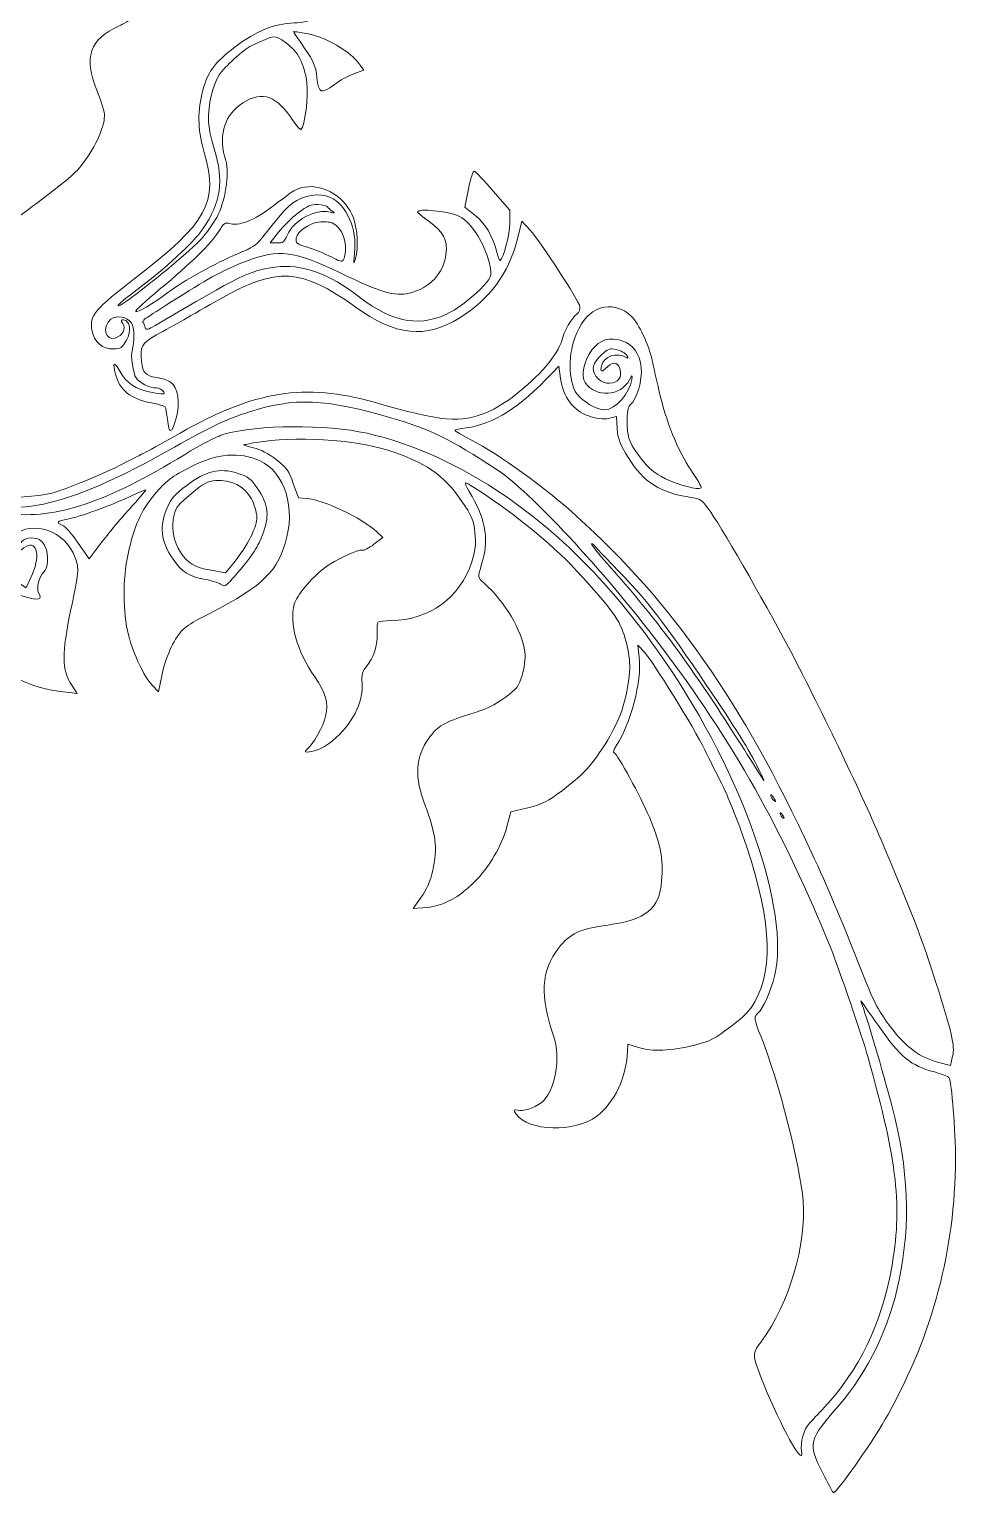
# Model space of a CAD drawing. Header units: centimetres. Extents: x -23.9 to 25.8, y -49.2 to 14.5.
# Drawn here: x 8.503 to 10.542, y 7.031 to 10.252 of the extents above; entities that cross this region are included whole.
import ezdxf

# ---------------------------------------------------------------- set-up
doc = ezdxf.new("R2010")
doc.units = ezdxf.units.CM
doc.header["$MEASUREMENT"] = 0
doc.layers.add('layer 1', color=7, linetype='Continuous')

msp = doc.modelspace()

# ---------------------------------------------------------------- linework, layer by layer
at = {"layer": 'layer 1', "color": 5, "lineweight": 20}
for points, knots in [([(9.57365, 9.44769), (9.62159, 9.48505), (9.66721, 9.53603), (9.67451, 9.5662), (9.67451, 9.5662), (9.67962, 9.58715), (9.69628, 9.61624), (9.70841, 9.62545), (9.70841, 9.62545), (9.71268, 9.62878), (9.71557, 9.63581), (9.71476, 9.64102), (9.71476, 9.64102), (9.71282, 9.65427), (9.62766, 9.78492), (9.60519, 9.80944), (9.60519, 9.80944), (9.60519, 9.80944), (9.58702, 9.82914), (9.58702, 9.82914), (9.58702, 9.82914), (9.58702, 9.82914), (9.57654, 9.78751), (9.57654, 9.78751), (9.57654, 9.78751), (9.55809, 9.71504), (9.51562, 9.65757), (9.45032, 9.61664), (9.45032, 9.61664), (9.3755, 9.56966), (9.3085, 9.57669), (9.21992, 9.64089), (9.21992, 9.64089), (9.10237, 9.72594), (9.0478, 9.7291), (8.92211, 9.65757), (8.92211, 9.65757), (8.89579, 9.64257), (8.86009, 9.62229), (8.84301, 9.61251), (8.84301, 9.61251), (8.82594, 9.60272), (8.79892, 9.58772), (8.78308, 9.57901), (8.78308, 9.57901), (8.75055, 9.56099), (8.74614, 9.55325), (8.75027, 9.52033), (8.75027, 9.52033), (8.75344, 9.49457), (8.75813, 9.48959), (8.78293, 9.48532), (8.78293, 9.48532), (8.79493, 9.48327), (8.80883, 9.47856), (8.8138, 9.475), (8.8138, 9.475), (8.83035, 9.46299), (8.83571, 9.42909), (8.82633, 9.3956), (8.82633, 9.3956), (8.81641, 9.36005), (8.8102, 9.35938), (8.80692, 9.39328), (8.80692, 9.39328), (8.80565, 9.40596), (8.80347, 9.4182), (8.80209, 9.42028), (8.80209, 9.42028), (8.80057, 9.42233), (8.78706, 9.42647), (8.77203, 9.42936), (8.77203, 9.42936), (8.72476, 9.43861), (8.70218, 9.45667), (8.69294, 9.49262), (8.69294, 9.49262), (8.68606, 9.51976), (8.68881, 9.52184), (8.70218, 9.49897), (8.70218, 9.49897), (8.71816, 9.4714), (8.7358, 9.45983), (8.77327, 9.45226), (8.77327, 9.45226), (8.79683, 9.44756), (8.8029, 9.44796), (8.79877, 9.45405), (8.79877, 9.45405), (8.79574, 9.45845), (8.78844, 9.46218), (8.78279, 9.46218), (8.78279, 9.46218), (8.76791, 9.46218), (8.74543, 9.47332), (8.73788, 9.48435), (8.73788, 9.48435), (8.73196, 9.49289), (8.72589, 9.53452), (8.72917, 9.54417), (8.72917, 9.54417), (8.73538, 9.5625), (8.73471, 9.59542), (8.72794, 9.60534), (8.72794, 9.60534), (8.71859, 9.61886), (8.69516, 9.623), (8.68275, 9.61348), (8.68275, 9.61348), (8.6625, 9.59818), (8.67033, 9.56482), (8.69238, 9.57215), (8.69238, 9.57215), (8.70839, 9.5775), (8.71637, 9.59293), (8.70878, 9.60396), (8.70878, 9.60396), (8.70423, 9.61059), (8.70479, 9.61251), (8.71072, 9.61197), (8.71072, 9.61197), (8.72504, 9.61059), (8.72836, 9.58715), (8.71707, 9.56744), (8.71707, 9.56744), (8.70688, 9.54996), (8.70561, 9.54911), (8.68867, 9.54831), (8.68867, 9.54831), (8.6644, 9.54693), (8.64553, 9.56331), (8.64087, 9.58964), (8.64087, 9.58964), (8.63519, 9.62202), (8.64609, 9.63483), (8.73965, 9.7065), (8.73965, 9.7065), (8.89304, 9.8239), (8.92045, 9.8735), (8.88877, 9.97741), (8.88877, 9.97741), (8.87444, 10.02439), (8.8725, 10.06687), (8.8827, 10.1086), (8.8827, 10.1086), (8.89441, 10.15682), (8.90873, 10.17724), (8.95629, 10.21318), (8.95629, 10.21318), (9.00247, 10.24819), (9.04103, 10.26376), (9.08597, 10.26571), (9.08597, 10.26571), (9.10428, 10.26652), (9.11821, 10.26874), (9.11684, 10.27079), (9.11684, 10.27079), (9.11546, 10.27288), (9.09271, 10.29093), (9.06639, 10.31091), (9.06639, 10.31091), (9.01252, 10.35197), (8.9782, 10.37195), (8.93135, 10.38916), (8.93135, 10.38916), (8.93135, 10.38916), (8.89925, 10.40104), (8.89925, 10.40104), (8.89925, 10.40104), (8.89925, 10.40104), (8.81296, 10.33583), (8.81296, 10.33583), (8.81296, 10.33583), (8.75633, 10.29299), (8.71774, 10.26665), (8.70095, 10.25922), (8.70095, 10.25922), (8.63618, 10.23057), (8.62182, 10.18921), (8.65188, 10.11741), (8.65188, 10.11741), (8.65999, 10.09774), (8.66743, 10.07403), (8.66828, 10.06478), (8.66828, 10.06478), (8.67022, 10.04245), (8.65354, 10.00223), (8.62679, 9.96433), (8.62679, 9.96433), (8.60697, 9.93635), (8.59773, 9.92821), (8.52167, 9.87061), (8.52167, 9.87061), (8.45415, 9.81949), (8.42892, 9.80281), (8.38867, 9.7827), (8.38867, 9.7827), (8.3614, 9.76918), (8.33547, 9.75543), (8.33134, 9.7521), (8.33134, 9.7521), (8.31564, 9.7404), (8.27966, 9.64462), (8.26629, 9.57958), (8.26629, 9.57958), (8.25267, 9.51303), (8.25197, 9.4645), (8.26368, 9.40636), (8.26368, 9.40636), (8.2688, 9.3806), (8.27539, 9.36735), (8.30421, 9.32491), (8.30421, 9.32491), (8.34993, 9.25782), (8.37255, 9.24141), (8.44353, 9.22375), (8.44353, 9.22375), (8.45965, 9.21979), (8.52082, 9.22322), (8.54964, 9.22984), (8.54964, 9.22984), (8.57582, 9.23576), (8.66634, 9.27295), (8.71072, 9.29599), (8.71072, 9.29599), (8.72698, 9.3044), (8.74917, 9.31583), (8.76004, 9.32135), (8.76004, 9.32135), (8.77094, 9.32686), (8.80456, 9.34559), (8.8349, 9.36281), (8.8349, 9.36281), (8.99806, 9.4561), (9.10968, 9.47389), (9.26208, 9.43061), (9.26208, 9.43061), (9.41229, 9.3879), (9.45212, 9.3843), (9.50997, 9.40841), (9.50997, 9.40841), (9.52941, 9.41655), (9.55188, 9.43074), (9.57365, 9.44769)], [0, 0, 0, 0, 0.016129, 0.016129, 0.016129, 0.016129, 0.0322581, 0.0322581, 0.0322581, 0.0322581, 0.0483871, 0.0483871, 0.0483871, 0.0483871, 0.0645161, 0.0645161, 0.0645161, 0.0645161, 0.0806452, 0.0806452, 0.0806452, 0.0806452, 0.0967742, 0.0967742, 0.0967742, 0.0967742, 0.1129032, 0.1129032, 0.1129032, 0.1129032, 0.1290323, 0.1290323, 0.1290323, 0.1290323, 0.1451613, 0.1451613, 0.1451613, 0.1451613, 0.1612903, 0.1612903, 0.1612903, 0.1612903, 0.1774194, 0.1774194, 0.1774194, 0.1774194, 0.1935484, 0.1935484, 0.1935484, 0.1935484, 0.2096774, 0.2096774, 0.2096774, 0.2096774, 0.2258065, 0.2258065, 0.2258065, 0.2258065, 0.2419355, 0.2419355, 0.2419355, 0.2419355, 0.2580645, 0.2580645, 0.2580645, 0.2580645, 0.2741935, 0.2741935, 0.2741935, 0.2741935, 0.2903226, 0.2903226, 0.2903226, 0.2903226, 0.3064516, 0.3064516, 0.3064516, 0.3064516, 0.3225806, 0.3225806, 0.3225806, 0.3225806, 0.3387097, 0.3387097, 0.3387097, 0.3387097, 0.3548387, 0.3548387, 0.3548387, 0.3548387, 0.3709677, 0.3709677, 0.3709677, 0.3709677, 0.3870968, 0.3870968, 0.3870968, 0.3870968, 0.4032258, 0.4032258, 0.4032258, 0.4032258, 0.4193548, 0.4193548, 0.4193548, 0.4193548, 0.4354839, 0.4354839, 0.4354839, 0.4354839, 0.4516129, 0.4516129, 0.4516129, 0.4516129, 0.4677419, 0.4677419, 0.4677419, 0.4677419, 0.483871, 0.483871, 0.483871, 0.483871, 0.5, 0.5, 0.5, 0.5, 0.516129, 0.516129, 0.516129, 0.516129, 0.5322581, 0.5322581, 0.5322581, 0.5322581, 0.5483871, 0.5483871, 0.5483871, 0.5483871, 0.5645161, 0.5645161, 0.5645161, 0.5645161, 0.5806452, 0.5806452, 0.5806452, 0.5806452, 0.5967742, 0.5967742, 0.5967742, 0.5967742, 0.6129032, 0.6129032, 0.6129032, 0.6129032, 0.6290323, 0.6290323, 0.6290323, 0.6290323, 0.6451613, 0.6451613, 0.6451613, 0.6451613, 0.6612903, 0.6612903, 0.6612903, 0.6612903, 0.6774194, 0.6774194, 0.6774194, 0.6774194, 0.6935484, 0.6935484, 0.6935484, 0.6935484, 0.7096774, 0.7096774, 0.7096774, 0.7096774, 0.7258065, 0.7258065, 0.7258065, 0.7258065, 0.7419355, 0.7419355, 0.7419355, 0.7419355, 0.7580645, 0.7580645, 0.7580645, 0.7580645, 0.7741935, 0.7741935, 0.7741935, 0.7741935, 0.7903226, 0.7903226, 0.7903226, 0.7903226, 0.8064516, 0.8064516, 0.8064516, 0.8064516, 0.8225806, 0.8225806, 0.8225806, 0.8225806, 0.8387097, 0.8387097, 0.8387097, 0.8387097, 0.8548387, 0.8548387, 0.8548387, 0.8548387, 0.8709677, 0.8709677, 0.8709677, 0.8709677, 0.8870968, 0.8870968, 0.8870968, 0.8870968, 0.9032258, 0.9032258, 0.9032258, 0.9032258, 0.9193548, 0.9193548, 0.9193548, 0.9193548, 0.9354839, 0.9354839, 0.9354839, 0.9354839, 0.9516129, 0.9516129, 0.9516129, 0.9516129, 0.9677419, 0.9677419, 0.9677419, 0.9677419, 1, 1, 1, 1]), ([(9.23893, 10.16153), (9.23893, 10.16153), (9.23121, 10.17256), (9.23121, 10.17256), (9.23121, 10.17256), (9.2093, 10.20437), (9.15554, 10.23524), (9.10802, 10.24325), (9.10802, 10.24325), (9.09546, 10.2453), (9.08484, 10.24681), (9.08445, 10.24654), (9.08445, 10.24654), (9.08417, 10.24628), (9.09479, 10.23013), (9.10816, 10.21073), (9.10816, 10.21073), (9.12883, 10.1808), (9.1331, 10.17074), (9.13585, 10.14569), (9.13585, 10.14569), (9.1397, 10.11025), (9.1452, 10.10806), (9.17431, 10.13009), (9.17431, 10.13009), (9.18545, 10.13866), (9.20461, 10.14926), (9.21675, 10.15353), (9.21675, 10.15353), (9.21675, 10.15353), (9.23893, 10.16153), (9.23893, 10.16153)], [0, 0, 0, 0, 0.1111111, 0.1111111, 0.1111111, 0.1111111, 0.2222222, 0.2222222, 0.2222222, 0.2222222, 0.3333333, 0.3333333, 0.3333333, 0.3333333, 0.4444444, 0.4444444, 0.4444444, 0.4444444, 0.5555556, 0.5555556, 0.5555556, 0.5555556, 0.6666667, 0.6666667, 0.6666667, 0.6666667, 0.7777778, 0.7777778, 0.7777778, 0.7777778, 1, 1, 1, 1]), ([(8.73016, 9.66281), (8.77687, 9.69755), (8.86174, 9.76797), (8.88104, 9.78973), (8.88104, 9.78973), (8.89247, 9.80254), (8.90792, 9.82403), (8.91551, 9.83755), (8.91551, 9.83755), (8.93438, 9.87172), (8.94415, 9.93413), (8.93519, 9.96268), (8.93519, 9.96268), (8.91921, 10.01353), (8.93011, 10.05721), (8.96511, 10.08395), (8.96511, 10.08395), (9.00878, 10.11701), (9.04353, 10.1093), (9.07754, 10.05886), (9.07754, 10.05886), (9.08872, 10.04218), (9.0992, 10.02977), (9.10086, 10.03102), (9.10086, 10.03102), (9.10911, 10.03737), (9.11793, 10.10641), (9.11395, 10.13395), (9.11395, 10.13395), (9.10774, 10.17777), (9.09451, 10.20259), (9.06681, 10.22257), (9.06681, 10.22257), (9.0424, 10.24009), (9.04505, 10.24036), (8.99157, 10.21527), (8.99157, 10.21527), (8.97488, 10.2074), (8.93191, 10.16842), (8.92101, 10.15117), (8.92101, 10.15117), (8.90694, 10.12915), (8.89607, 10.08368), (8.8973, 10.0517), (8.8973, 10.0517), (8.89787, 10.03707), (8.90337, 10.00882), (8.90972, 9.98871), (8.90972, 9.98871), (8.93191, 9.91816), (8.92528, 9.87104), (8.88503, 9.8126), (8.88503, 9.8126), (8.86298, 9.78048), (8.80512, 9.72745), (8.73319, 9.67327), (8.73319, 9.67327), (8.70631, 9.65289), (8.69418, 9.64186), (8.7001, 9.64297), (8.7001, 9.64297), (8.70342, 9.64351), (8.71471, 9.65125), (8.73016, 9.66281)], [0, 0, 0, 0, 0.0588235, 0.0588235, 0.0588235, 0.0588235, 0.1176471, 0.1176471, 0.1176471, 0.1176471, 0.1764706, 0.1764706, 0.1764706, 0.1764706, 0.2352941, 0.2352941, 0.2352941, 0.2352941, 0.2941176, 0.2941176, 0.2941176, 0.2941176, 0.3529412, 0.3529412, 0.3529412, 0.3529412, 0.4117647, 0.4117647, 0.4117647, 0.4117647, 0.4705882, 0.4705882, 0.4705882, 0.4705882, 0.5294118, 0.5294118, 0.5294118, 0.5294118, 0.5882353, 0.5882353, 0.5882353, 0.5882353, 0.6470588, 0.6470588, 0.6470588, 0.6470588, 0.7058824, 0.7058824, 0.7058824, 0.7058824, 0.7647059, 0.7647059, 0.7647059, 0.7647059, 0.8235294, 0.8235294, 0.8235294, 0.8235294, 0.8823529, 0.8823529, 0.8823529, 0.8823529, 1, 1, 1, 1]), ([(9.53894, 9.74275), (9.54677, 9.74867), (9.5607, 9.8013), (9.56056, 9.82487), (9.56056, 9.82487), (9.56056, 9.82487), (9.56056, 9.85339), (9.56056, 9.85339), (9.56056, 9.85339), (9.56056, 9.85339), (9.52391, 9.89556), (9.52391, 9.89556), (9.52391, 9.89556), (9.50377, 9.9187), (9.48503, 9.9384), (9.48242, 9.93938), (9.48242, 9.93938), (9.47967, 9.94049), (9.47388, 9.923), (9.46962, 9.90081), (9.46962, 9.90081), (9.46962, 9.90081), (9.46161, 9.86042), (9.46161, 9.86042), (9.46161, 9.86042), (9.46161, 9.86042), (9.48352, 9.84266), (9.48352, 9.84266), (9.48352, 9.84266), (9.50694, 9.82376), (9.5232, 9.79622), (9.53188, 9.76121), (9.53188, 9.76121), (9.53463, 9.75018), (9.53781, 9.74177), (9.53894, 9.74275)], [0, 0, 0, 0, 0.1, 0.1, 0.1, 0.1, 0.2, 0.2, 0.2, 0.2, 0.3, 0.3, 0.3, 0.3, 0.4, 0.4, 0.4, 0.4, 0.5, 0.5, 0.5, 0.5, 0.6, 0.6, 0.6, 0.6, 0.7, 0.7, 0.7, 0.7, 0.8, 0.8, 0.8, 0.8, 1, 1, 1, 1]), ([(9.2177, 9.73764), (9.21812, 9.73804), (9.21921, 9.74093), (9.22059, 9.74645), (9.22059, 9.74645), (9.22761, 9.77238), (9.22585, 9.80873), (9.21618, 9.83644), (9.21618, 9.83644), (9.20091, 9.88053), (9.15226, 9.9114), (9.10925, 9.90437), (9.10925, 9.90437), (9.09204, 9.90161), (9.08195, 9.89583), (9.04956, 9.87007), (9.04956, 9.87007), (9.00508, 9.83466), (8.96814, 9.81798), (8.94624, 9.82349), (8.94624, 9.82349), (8.93244, 9.82692), (8.9323, 9.82679), (8.91907, 9.80557), (8.91907, 9.80557), (8.90242, 9.7791), (8.85928, 9.73697), (8.78914, 9.67865), (8.78914, 9.67865), (8.75937, 9.654), (8.73594, 9.63235), (8.73718, 9.63056), (8.73718, 9.63056), (8.73979, 9.6267), (8.77616, 9.64792), (8.80802, 9.67203), (8.80802, 9.67203), (8.8422, 9.69796), (8.91438, 9.73818), (8.96112, 9.75734), (8.96112, 9.75734), (8.99555, 9.77154), (9.00233, 9.77594), (9.01513, 9.79235), (9.01513, 9.79235), (9.05852, 9.8476), (9.06696, 9.85712), (9.08251, 9.86896), (9.08251, 9.86896), (9.10551, 9.88675), (9.14245, 9.8924), (9.16535, 9.88177), (9.16535, 9.88177), (9.202, 9.86469), (9.22458, 9.8126), (9.21879, 9.75872), (9.21879, 9.75872), (9.21727, 9.74383), (9.21675, 9.7371), (9.2177, 9.73764)], [0, 0, 0, 0, 0.0625, 0.0625, 0.0625, 0.0625, 0.125, 0.125, 0.125, 0.125, 0.1875, 0.1875, 0.1875, 0.1875, 0.25, 0.25, 0.25, 0.25, 0.3125, 0.3125, 0.3125, 0.3125, 0.375, 0.375, 0.375, 0.375, 0.4375, 0.4375, 0.4375, 0.4375, 0.5, 0.5, 0.5, 0.5, 0.5625, 0.5625, 0.5625, 0.5625, 0.625, 0.625, 0.625, 0.625, 0.6875, 0.6875, 0.6875, 0.6875, 0.75, 0.75, 0.75, 0.75, 0.8125, 0.8125, 0.8125, 0.8125, 0.875, 0.875, 0.875, 0.875, 1, 1, 1, 1]), ([(9.45734, 9.64684), (9.4838, 9.66655), (9.51107, 9.69311), (9.51742, 9.70704), (9.51742, 9.70704), (9.52377, 9.72123), (9.50708, 9.77238), (9.48602, 9.80295), (9.48602, 9.80295), (9.47, 9.82612), (9.46066, 9.83479), (9.44344, 9.84249), (9.44344, 9.84249), (9.42316, 9.85147), (9.35881, 9.85726), (9.35729, 9.85009), (9.35729, 9.85009), (9.35687, 9.84845), (9.36847, 9.83893), (9.3828, 9.82887), (9.3828, 9.82887), (9.41381, 9.80722), (9.424, 9.78738), (9.41998, 9.75667), (9.41998, 9.75667), (9.41434, 9.7138), (9.38417, 9.68168), (9.33909, 9.67082), (9.33909, 9.67082), (9.30755, 9.66322), (9.27763, 9.67203), (9.18711, 9.71544), (9.18711, 9.71544), (9.08474, 9.76451), (9.05274, 9.76864), (8.98109, 9.74151), (8.98109, 9.74151), (8.93301, 9.72318), (8.90186, 9.70663), (8.82978, 9.66073), (8.82978, 9.66073), (8.74752, 9.60837), (8.75083, 9.61086), (8.75372, 9.60659), (8.75372, 9.60659), (8.7551, 9.60453), (8.75701, 9.59942), (8.75785, 9.59515), (8.75785, 9.59515), (8.75909, 9.58937), (8.76459, 9.59061), (8.7799, 9.59956), (8.7799, 9.59956), (8.97047, 9.71215), (8.98673, 9.72015), (9.04434, 9.72812), (9.04434, 9.72812), (9.10167, 9.73612), (9.16175, 9.71477), (9.22983, 9.66211), (9.22983, 9.66211), (9.3048, 9.6041), (9.36639, 9.59445), (9.43197, 9.63029), (9.43197, 9.63029), (9.4397, 9.63457), (9.44852, 9.64035), (9.4572, 9.64684), (9.4572, 9.64684), (9.4572, 9.64684), (9.45734, 9.64684), (9.45734, 9.64684)], [0, 0, 0, 0, 0.0526316, 0.0526316, 0.0526316, 0.0526316, 0.1052632, 0.1052632, 0.1052632, 0.1052632, 0.1578947, 0.1578947, 0.1578947, 0.1578947, 0.2105263, 0.2105263, 0.2105263, 0.2105263, 0.2631579, 0.2631579, 0.2631579, 0.2631579, 0.3157895, 0.3157895, 0.3157895, 0.3157895, 0.3684211, 0.3684211, 0.3684211, 0.3684211, 0.4210526, 0.4210526, 0.4210526, 0.4210526, 0.4736842, 0.4736842, 0.4736842, 0.4736842, 0.5263158, 0.5263158, 0.5263158, 0.5263158, 0.5789474, 0.5789474, 0.5789474, 0.5789474, 0.6315789, 0.6315789, 0.6315789, 0.6315789, 0.6842105, 0.6842105, 0.6842105, 0.6842105, 0.7368421, 0.7368421, 0.7368421, 0.7368421, 0.7894737, 0.7894737, 0.7894737, 0.7894737, 0.8421053, 0.8421053, 0.8421053, 0.8421053, 0.8947368, 0.8947368, 0.8947368, 0.8947368, 1, 1, 1, 1]), ([(9.17346, 9.84774), (9.17416, 9.84814), (9.17293, 9.84925), (9.16976, 9.85147), (9.16976, 9.85147), (9.16549, 9.85436), (9.16065, 9.8585), (9.15928, 9.86069), (9.15928, 9.86069), (9.15776, 9.86277), (9.14824, 9.86509), (9.13818, 9.86566), (9.13818, 9.86566), (9.12315, 9.86647), (9.11518, 9.86331), (9.09493, 9.84774), (9.09493, 9.84774), (9.08128, 9.83742), (9.0617, 9.81811), (9.0515, 9.80516), (9.0515, 9.80516), (9.0515, 9.80516), (9.03305, 9.78146), (9.03305, 9.78146), (9.03305, 9.78146), (9.03305, 9.78146), (9.04794, 9.78159), (9.04794, 9.78159), (9.04794, 9.78159), (9.06226, 9.78159), (9.06293, 9.7823), (9.07094, 9.79938), (9.07094, 9.79938), (9.08583, 9.83177), (9.13363, 9.85726), (9.16478, 9.84925), (9.16478, 9.84925), (9.1699, 9.84801), (9.17279, 9.84747), (9.17346, 9.84774)], [0, 0, 0, 0, 0.0909091, 0.0909091, 0.0909091, 0.0909091, 0.1818182, 0.1818182, 0.1818182, 0.1818182, 0.2727273, 0.2727273, 0.2727273, 0.2727273, 0.3636364, 0.3636364, 0.3636364, 0.3636364, 0.4545455, 0.4545455, 0.4545455, 0.4545455, 0.5454545, 0.5454545, 0.5454545, 0.5454545, 0.6363636, 0.6363636, 0.6363636, 0.6363636, 0.7272727, 0.7272727, 0.7272727, 0.7272727, 0.8181818, 0.8181818, 0.8181818, 0.8181818, 1, 1, 1, 1]), ([(9.19233, 9.74191), (9.19427, 9.74315), (9.19523, 9.74618), (9.1965, 9.75116), (9.1965, 9.75116), (9.20447, 9.78146), (9.19219, 9.81549), (9.16976, 9.82541), (9.16976, 9.82541), (9.16411, 9.8279), (9.15088, 9.82874), (9.14026, 9.82723), (9.14026, 9.82723), (9.11684, 9.82376), (9.09394, 9.80735), (9.09052, 9.79178), (9.09052, 9.79178), (9.0883, 9.78146), (9.09066, 9.77954), (9.11532, 9.77194), (9.11532, 9.77194), (9.13035, 9.7674), (9.15388, 9.75775), (9.16781, 9.75059), (9.16781, 9.75059), (9.18298, 9.74275), (9.18905, 9.73986), (9.19233, 9.74191)], [0, 0, 0, 0, 0.125, 0.125, 0.125, 0.125, 0.25, 0.25, 0.25, 0.25, 0.375, 0.375, 0.375, 0.375, 0.5, 0.5, 0.5, 0.5, 0.625, 0.625, 0.625, 0.625, 0.75, 0.75, 0.75, 0.75, 1, 1, 1, 1]), ([(10.20163, 7.1126), (10.20286, 7.11317), (10.20315, 7.11606), (10.20216, 7.12171), (10.20216, 7.12171), (10.19913, 7.14071), (10.20756, 7.17034), (10.21955, 7.18346), (10.21955, 7.18346), (10.22396, 7.18813), (10.23881, 7.20397), (10.25261, 7.21873), (10.25261, 7.21873), (10.328, 7.29877), (10.3783, 7.40309), (10.40007, 7.52355), (10.40007, 7.52355), (10.42459, 7.66025), (10.41411, 7.75478), (10.34824, 7.99042), (10.34824, 7.99042), (10.33639, 8.03259), (10.28443, 8.18472), (10.26721, 8.2276), (10.26721, 8.2276), (10.16318, 8.48584), (10.05085, 8.68536), (9.89044, 8.89688), (9.89044, 8.89688), (9.76422, 9.06338), (9.60452, 9.23505), (9.53065, 9.28345), (9.53065, 9.28345), (9.42936, 9.34986), (9.38569, 9.37122), (9.30092, 9.3959), (9.30092, 9.3959), (9.1524, 9.43915), (9.08816, 9.44177), (8.9855, 9.40912), (8.9855, 9.40912), (8.93989, 9.39466), (8.89977, 9.37562), (8.82276, 9.33207), (8.82276, 9.33207), (8.57829, 9.19426), (8.45439, 9.1681), (8.35533, 9.23341), (8.35533, 9.23341), (8.32404, 9.25409), (8.27511, 9.31623), (8.25638, 9.35894), (8.25638, 9.35894), (8.22219, 9.4371), (8.22717, 9.55685), (8.26933, 9.67095), (8.26933, 9.67095), (8.27762, 9.69328), (8.28464, 9.71299), (8.28506, 9.7149), (8.28506, 9.7149), (8.28658, 9.72123), (8.26629, 9.68995), (8.24908, 9.65895), (8.24908, 9.65895), (8.212, 9.5928), (8.19753, 9.51881), (8.20882, 9.45253), (8.20882, 9.45253), (8.21091, 9.44053), (8.21299, 9.4266), (8.21352, 9.4218), (8.21352, 9.4218), (8.21408, 9.41695), (8.22138, 9.39341), (8.22964, 9.36944), (8.22964, 9.36944), (8.24922, 9.31294), (8.28421, 9.26704), (8.33357, 9.233), (8.33357, 9.233), (8.37805, 9.2024), (8.40617, 9.19154), (8.45566, 9.18559), (8.45566, 9.18559), (8.5616, 9.17321), (8.67407, 9.21067), (8.84453, 9.31539), (8.84453, 9.31539), (8.88076, 9.33759), (8.91604, 9.35592), (8.93135, 9.36032), (8.93135, 9.36032), (9.00561, 9.38168), (9.1554, 9.38265), (9.24624, 9.36241), (9.24624, 9.36241), (9.34614, 9.34008), (9.45237, 9.29185), (9.55023, 9.22446), (9.55023, 9.22446), (9.67991, 9.13531), (9.79414, 9.01707), (9.90135, 8.8612), (9.90135, 8.8612), (10.07347, 8.6108), (10.17792, 8.31083), (10.14293, 8.16751), (10.14293, 8.16751), (10.13548, 8.13717), (10.11619, 8.09393), (10.10709, 8.08703), (10.10709, 8.08703), (10.09675, 8.07916), (10.09745, 8.07351), (10.11315, 8.0341), (10.11315, 8.0341), (10.15256, 7.93516), (10.19913, 7.75313), (10.20576, 7.67222), (10.20576, 7.67222), (10.21348, 7.57755), (10.17433, 7.44526), (10.11495, 7.36522), (10.11495, 7.36522), (10.09481, 7.33805), (10.09456, 7.33529), (10.10737, 7.29961), (10.10737, 7.29961), (10.13795, 7.21513), (10.19309, 7.10819), (10.20163, 7.1126)], [0, 0, 0, 0, 0.0294118, 0.0294118, 0.0294118, 0.0294118, 0.0588235, 0.0588235, 0.0588235, 0.0588235, 0.0882353, 0.0882353, 0.0882353, 0.0882353, 0.1176471, 0.1176471, 0.1176471, 0.1176471, 0.1470588, 0.1470588, 0.1470588, 0.1470588, 0.1764706, 0.1764706, 0.1764706, 0.1764706, 0.2058824, 0.2058824, 0.2058824, 0.2058824, 0.2352941, 0.2352941, 0.2352941, 0.2352941, 0.2647059, 0.2647059, 0.2647059, 0.2647059, 0.2941176, 0.2941176, 0.2941176, 0.2941176, 0.3235294, 0.3235294, 0.3235294, 0.3235294, 0.3529412, 0.3529412, 0.3529412, 0.3529412, 0.3823529, 0.3823529, 0.3823529, 0.3823529, 0.4117647, 0.4117647, 0.4117647, 0.4117647, 0.4411765, 0.4411765, 0.4411765, 0.4411765, 0.4705882, 0.4705882, 0.4705882, 0.4705882, 0.5, 0.5, 0.5, 0.5, 0.5294118, 0.5294118, 0.5294118, 0.5294118, 0.5588235, 0.5588235, 0.5588235, 0.5588235, 0.5882353, 0.5882353, 0.5882353, 0.5882353, 0.6176471, 0.6176471, 0.6176471, 0.6176471, 0.6470588, 0.6470588, 0.6470588, 0.6470588, 0.6764706, 0.6764706, 0.6764706, 0.6764706, 0.7058824, 0.7058824, 0.7058824, 0.7058824, 0.7352941, 0.7352941, 0.7352941, 0.7352941, 0.7647059, 0.7647059, 0.7647059, 0.7647059, 0.7941176, 0.7941176, 0.7941176, 0.7941176, 0.8235294, 0.8235294, 0.8235294, 0.8235294, 0.8529412, 0.8529412, 0.8529412, 0.8529412, 0.8823529, 0.8823529, 0.8823529, 0.8823529, 0.9117647, 0.9117647, 0.9117647, 0.9117647, 0.9411765, 0.9411765, 0.9411765, 0.9411765, 1, 1, 1, 1]), ([(8.60873, 8.78981), (8.60873, 8.78981), (8.59635, 8.80814), (8.59635, 8.80814), (8.59635, 8.80814), (8.57444, 8.84082), (8.57402, 8.87829), (8.59483, 8.97504), (8.59483, 8.97504), (8.61219, 9.05635), (8.613, 9.06503), (8.60408, 9.08857), (8.60408, 9.08857), (8.5816, 9.14812), (8.512, 9.17291), (8.46748, 9.13723), (8.46748, 9.13723), (8.43361, 9.11022), (8.43827, 9.0584), (8.47686, 9.03442), (8.47686, 9.03442), (8.47686, 9.03442), (8.49644, 9.02228), (8.49644, 9.02228), (8.49644, 9.02228), (8.49644, 9.02228), (8.50995, 9.05302), (8.50995, 9.05302), (8.50995, 9.05302), (8.52911, 9.09671), (8.51807, 9.13047), (8.49119, 9.11009), (8.49119, 9.11009), (8.48142, 9.10262), (8.4799, 9.10279), (8.48085, 9.11147), (8.48085, 9.11147), (8.48265, 9.12606), (8.49588, 9.1342), (8.5138, 9.13198), (8.5138, 9.13198), (8.52594, 9.13033), (8.53116, 9.1262), (8.53793, 9.11271), (8.53793, 9.11271), (8.54633, 9.09546), (8.54467, 9.06459), (8.5349, 9.05702), (8.5349, 9.05702), (8.52565, 9.05013), (8.51793, 9.01899), (8.52329, 9.01129), (8.52329, 9.01129), (8.53363, 8.99626), (8.52318, 8.9935), (8.49175, 9.00301), (8.49175, 9.00301), (8.45026, 9.01542), (8.42338, 9.04505), (8.42229, 9.07962), (8.42229, 9.07962), (8.42229, 9.07962), (8.42162, 9.10168), (8.42162, 9.10168), (8.42162, 9.10168), (8.42162, 9.10168), (8.38317, 9.1193), (8.38317, 9.1193), (8.38317, 9.1193), (8.31356, 9.15128), (8.24523, 9.21797), (8.21602, 9.28247), (8.21602, 9.28247), (8.16473, 9.3952), (8.16074, 9.4907), (8.20237, 9.60756), (8.20237, 9.60756), (8.21697, 9.64822), (8.20332, 9.63167), (8.17796, 9.57763), (8.17796, 9.57763), (8.11636, 9.44675), (8.11446, 9.30177), (8.17217, 9.1572), (8.17217, 9.1572), (8.24548, 8.97352), (8.41996, 8.81338), (8.56658, 8.79505), (8.56658, 8.79505), (8.56658, 8.79505), (8.60873, 8.78981), (8.60873, 8.78981)], [0, 0, 0, 0, 0.0416667, 0.0416667, 0.0416667, 0.0416667, 0.0833333, 0.0833333, 0.0833333, 0.0833333, 0.125, 0.125, 0.125, 0.125, 0.1666667, 0.1666667, 0.1666667, 0.1666667, 0.2083333, 0.2083333, 0.2083333, 0.2083333, 0.25, 0.25, 0.25, 0.25, 0.2916667, 0.2916667, 0.2916667, 0.2916667, 0.3333333, 0.3333333, 0.3333333, 0.3333333, 0.375, 0.375, 0.375, 0.375, 0.4166667, 0.4166667, 0.4166667, 0.4166667, 0.4583333, 0.4583333, 0.4583333, 0.4583333, 0.5, 0.5, 0.5, 0.5, 0.5416667, 0.5416667, 0.5416667, 0.5416667, 0.5833333, 0.5833333, 0.5833333, 0.5833333, 0.625, 0.625, 0.625, 0.625, 0.6666667, 0.6666667, 0.6666667, 0.6666667, 0.7083333, 0.7083333, 0.7083333, 0.7083333, 0.75, 0.75, 0.75, 0.75, 0.7916667, 0.7916667, 0.7916667, 0.7916667, 0.8333333, 0.8333333, 0.8333333, 0.8333333, 0.875, 0.875, 0.875, 0.875, 0.9166667, 0.9166667, 0.9166667, 0.9166667, 1, 1, 1, 1]), ([(9.98167, 9.24239), (9.98319, 9.24346), (9.97285, 9.26125), (9.95867, 9.2818), (9.95867, 9.2818), (9.9307, 9.32229), (9.90329, 9.39092), (9.8884, 9.45761), (9.8884, 9.45761), (9.88385, 9.47789), (9.87707, 9.50752), (9.87351, 9.52335), (9.87351, 9.52335), (9.86536, 9.55974), (9.84511, 9.60245), (9.8279, 9.6198), (9.8279, 9.6198), (9.80945, 9.63857), (9.78147, 9.64586), (9.75953, 9.638), (9.75953, 9.638), (9.73625, 9.62959), (9.72055, 9.61321), (9.70788, 9.58372), (9.70788, 9.58372), (9.68774, 9.53741), (9.68788, 9.47762), (9.70813, 9.44907), (9.70813, 9.44907), (9.72012, 9.43225), (9.75184, 9.41423), (9.76934, 9.41406), (9.76934, 9.41406), (9.79191, 9.41406), (9.82515, 9.45115), (9.82871, 9.48065), (9.82871, 9.48065), (9.83008, 9.49137), (9.8297, 9.49137), (9.82391, 9.48034), (9.82391, 9.48034), (9.80447, 9.44355), (9.74933, 9.44012), (9.72591, 9.47416), (9.72591, 9.47416), (9.71628, 9.48808), (9.72386, 9.52362), (9.74108, 9.54582), (9.74108, 9.54582), (9.75914, 9.56882), (9.77911, 9.57491), (9.80751, 9.56606), (9.80751, 9.56606), (9.83188, 9.55836), (9.84568, 9.53879), (9.84952, 9.50654), (9.84952, 9.50654), (9.85256, 9.48092), (9.83947, 9.43572), (9.82596, 9.42553), (9.82596, 9.42553), (9.81813, 9.41944), (9.81576, 9.38514), (9.82127, 9.35592), (9.82127, 9.35592), (9.82335, 9.34502), (9.83312, 9.3274), (9.84786, 9.30837), (9.84786, 9.30837), (9.86649, 9.28439), (9.87764, 9.27504), (9.903, 9.2625), (9.903, 9.2625), (9.93207, 9.24817), (9.97494, 9.23714), (9.98167, 9.24222), (9.98167, 9.24222), (9.98167, 9.24222), (9.98167, 9.24239), (9.98167, 9.24239)], [0, 0, 0, 0, 0.047619, 0.047619, 0.047619, 0.047619, 0.0952381, 0.0952381, 0.0952381, 0.0952381, 0.1428571, 0.1428571, 0.1428571, 0.1428571, 0.1904762, 0.1904762, 0.1904762, 0.1904762, 0.2380952, 0.2380952, 0.2380952, 0.2380952, 0.2857143, 0.2857143, 0.2857143, 0.2857143, 0.3333333, 0.3333333, 0.3333333, 0.3333333, 0.3809524, 0.3809524, 0.3809524, 0.3809524, 0.4285714, 0.4285714, 0.4285714, 0.4285714, 0.4761905, 0.4761905, 0.4761905, 0.4761905, 0.5238095, 0.5238095, 0.5238095, 0.5238095, 0.5714286, 0.5714286, 0.5714286, 0.5714286, 0.6190476, 0.6190476, 0.6190476, 0.6190476, 0.6666667, 0.6666667, 0.6666667, 0.6666667, 0.7142857, 0.7142857, 0.7142857, 0.7142857, 0.7619048, 0.7619048, 0.7619048, 0.7619048, 0.8095238, 0.8095238, 0.8095238, 0.8095238, 0.8571429, 0.8571429, 0.8571429, 0.8571429, 0.9047619, 0.9047619, 0.9047619, 0.9047619, 1, 1, 1, 1]), ([(9.79675, 9.47816), (9.80211, 9.48243), (9.80528, 9.48905), (9.80405, 9.49773), (9.80405, 9.49773), (9.80116, 9.51838), (9.78959, 9.52282), (9.7754, 9.50889), (9.7754, 9.50889), (9.7627, 9.49622), (9.75886, 9.49689), (9.76189, 9.51095), (9.76189, 9.51095), (9.76644, 9.53176), (9.79689, 9.54195), (9.81675, 9.52927), (9.81675, 9.52927), (9.82116, 9.52638), (9.82155, 9.52789), (9.8177, 9.53381), (9.8177, 9.53381), (9.81467, 9.53879), (9.80447, 9.54444), (9.79509, 9.54663), (9.79509, 9.54663), (9.78034, 9.54996), (9.77593, 9.54844), (9.76242, 9.53549), (9.76242, 9.53549), (9.74217, 9.51579), (9.739, 9.50365), (9.74976, 9.48794), (9.74976, 9.48794), (9.76175, 9.47059), (9.78475, 9.46864), (9.79675, 9.47816)], [0, 0, 0, 0, 0.1, 0.1, 0.1, 0.1, 0.2, 0.2, 0.2, 0.2, 0.3, 0.3, 0.3, 0.3, 0.4, 0.4, 0.4, 0.4, 0.5, 0.5, 0.5, 0.5, 0.6, 0.6, 0.6, 0.6, 0.7, 0.7, 0.7, 0.7, 0.8, 0.8, 0.8, 0.8, 1, 1, 1, 1]), ([(10.53, 7.97115), (10.53, 7.97115), (10.53483, 7.99166), (10.53483, 7.99166), (10.53483, 7.99166), (10.54005, 8.01372), (10.53289, 8.04499), (10.49789, 8.15399), (10.49789, 8.15399), (10.46607, 8.25323), (10.45697, 8.27677), (10.38585, 8.44753), (10.38585, 8.44753), (10.34274, 8.55114), (10.25934, 8.72615), (10.18357, 8.8725), (10.18357, 8.8725), (10.13369, 8.96881), (10.03558, 9.14025), (10.00263, 9.18848), (10.00263, 9.18848), (9.98432, 9.21552), (9.981, 9.21797), (9.96033, 9.221), (9.96033, 9.221), (9.89239, 9.23078), (9.85492, 9.25436), (9.82155, 9.30823), (9.82155, 9.30823), (9.80253, 9.33883), (9.79784, 9.35097), (9.79661, 9.3726), (9.79661, 9.3726), (9.79661, 9.3726), (9.79509, 9.3992), (9.79509, 9.3992), (9.79509, 9.3992), (9.79509, 9.3992), (9.77759, 9.39493), (9.77759, 9.39493), (9.77759, 9.39493), (9.7681, 9.39257), (9.74824, 9.3952), (9.73349, 9.40058), (9.73349, 9.40058), (9.69973, 9.41285), (9.67783, 9.44204), (9.6719, 9.48283), (9.6719, 9.48283), (9.6719, 9.48283), (9.66791, 9.50997), (9.66791, 9.50997), (9.66791, 9.50997), (9.66791, 9.50997), (9.65345, 9.4947), (9.65345, 9.4947), (9.65345, 9.4947), (9.58067, 9.41793), (9.52624, 9.38336), (9.4645, 9.37424), (9.4645, 9.37424), (9.45113, 9.37233), (9.44012, 9.36984), (9.43984, 9.36873), (9.43984, 9.36873), (9.43956, 9.36779), (9.4554, 9.35841), (9.47498, 9.34822), (9.47498, 9.34822), (9.5388, 9.31486), (9.63401, 9.24582), (9.70855, 9.17886), (9.70855, 9.17886), (9.91595, 8.99239), (10.07332, 8.76707), (10.22382, 8.44104), (10.22382, 8.44104), (10.26375, 8.35452), (10.28058, 8.3148), (10.33872, 8.16804), (10.33872, 8.16804), (10.36285, 8.10714), (10.37125, 8.0913), (10.39799, 8.05616), (10.39799, 8.05616), (10.43298, 8.01026), (10.4618, 7.98917), (10.50438, 7.97787), (10.50438, 7.97787), (10.50438, 7.97787), (10.53, 7.97115), (10.53, 7.97115)], [0, 0, 0, 0, 0.0416667, 0.0416667, 0.0416667, 0.0416667, 0.0833333, 0.0833333, 0.0833333, 0.0833333, 0.125, 0.125, 0.125, 0.125, 0.1666667, 0.1666667, 0.1666667, 0.1666667, 0.2083333, 0.2083333, 0.2083333, 0.2083333, 0.25, 0.25, 0.25, 0.25, 0.2916667, 0.2916667, 0.2916667, 0.2916667, 0.3333333, 0.3333333, 0.3333333, 0.3333333, 0.375, 0.375, 0.375, 0.375, 0.4166667, 0.4166667, 0.4166667, 0.4166667, 0.4583333, 0.4583333, 0.4583333, 0.4583333, 0.5, 0.5, 0.5, 0.5, 0.5416667, 0.5416667, 0.5416667, 0.5416667, 0.5833333, 0.5833333, 0.5833333, 0.5833333, 0.625, 0.625, 0.625, 0.625, 0.6666667, 0.6666667, 0.6666667, 0.6666667, 0.7083333, 0.7083333, 0.7083333, 0.7083333, 0.75, 0.75, 0.75, 0.75, 0.7916667, 0.7916667, 0.7916667, 0.7916667, 0.8333333, 0.8333333, 0.8333333, 0.8333333, 0.875, 0.875, 0.875, 0.875, 0.9166667, 0.9166667, 0.9166667, 0.9166667, 1, 1, 1, 1]), ([(9.17085, 8.6862), (9.21191, 8.71942), (9.23879, 8.77027), (9.23534, 8.81244), (9.23534, 8.81244), (9.23396, 8.83047), (9.23643, 8.84025), (9.24472, 8.84923), (9.24472, 8.84923), (9.26028, 8.86618), (9.27033, 8.89732), (9.26853, 8.92268), (9.26853, 8.92268), (9.26772, 8.93424), (9.26867, 8.94501), (9.27076, 8.94665), (9.27076, 8.94665), (9.27294, 8.9483), (9.2855, 8.94981), (9.29859, 8.95008), (9.29859, 8.95008), (9.3846, 8.95187), (9.45032, 8.99955), (9.47692, 9.07935), (9.47692, 9.07935), (9.48394, 9.10044), (9.48627, 9.1222), (9.4838, 9.14355), (9.4838, 9.14355), (9.48062, 9.1721), (9.47706, 9.18051), (9.45349, 9.21481), (9.45349, 9.21481), (9.41434, 9.27144), (9.37479, 9.29844), (9.28991, 9.32589), (9.28991, 9.32589), (9.21921, 9.34875), (9.08445, 9.35649), (9.00204, 9.34226), (9.00204, 9.34226), (8.98758, 9.33981), (8.97516, 9.33732), (8.97435, 9.33678), (8.97435, 9.33678), (8.97365, 9.33621), (8.9837, 9.33359), (8.99665, 9.33069), (8.99665, 9.33069), (9.01044, 9.3278), (9.03111, 9.31691), (9.04657, 9.30453), (9.04657, 9.30453), (9.07066, 9.28496), (9.07355, 9.28109), (9.08403, 9.25173), (9.08403, 9.25173), (9.08403, 9.25173), (9.09546, 9.22006), (9.09546, 9.22006), (9.09546, 9.22006), (9.09546, 9.22006), (9.11257, 9.21895), (9.11257, 9.21895), (9.11257, 9.21895), (9.14922, 9.21673), (9.23576, 9.1758), (9.26758, 9.14564), (9.26758, 9.14564), (9.26758, 9.14564), (9.28081, 9.13296), (9.28081, 9.13296), (9.28081, 9.13296), (9.28081, 9.13296), (9.26123, 9.11806), (9.26123, 9.11806), (9.26123, 9.11806), (9.25051, 9.10982), (9.23932, 9.10387), (9.23643, 9.10498), (9.23643, 9.10498), (9.22761, 9.10814), (9.17663, 9.0843), (9.15226, 9.06556), (9.15226, 9.06556), (9.12315, 9.04337), (9.09119, 9.00507), (9.08611, 8.98647), (9.08611, 8.98647), (9.07465, 8.94403), (9.09161, 8.88394), (9.1313, 8.82619), (9.1313, 8.82619), (9.15529, 8.79149), (9.16146, 8.76889), (9.15515, 8.73953), (9.15515, 8.73953), (9.15088, 8.71942), (9.12703, 8.67668), (9.1149, 8.6676), (9.1149, 8.6676), (9.09906, 8.65546), (9.13144, 8.6603), (9.1524, 8.67312), (9.1524, 8.67312), (9.15871, 8.67695), (9.16492, 8.68139), (9.17085, 8.6862)], [0, 0, 0, 0, 0.0357143, 0.0357143, 0.0357143, 0.0357143, 0.0714286, 0.0714286, 0.0714286, 0.0714286, 0.1071429, 0.1071429, 0.1071429, 0.1071429, 0.1428571, 0.1428571, 0.1428571, 0.1428571, 0.1785714, 0.1785714, 0.1785714, 0.1785714, 0.2142857, 0.2142857, 0.2142857, 0.2142857, 0.25, 0.25, 0.25, 0.25, 0.2857143, 0.2857143, 0.2857143, 0.2857143, 0.3214286, 0.3214286, 0.3214286, 0.3214286, 0.3571429, 0.3571429, 0.3571429, 0.3571429, 0.3928571, 0.3928571, 0.3928571, 0.3928571, 0.4285714, 0.4285714, 0.4285714, 0.4285714, 0.4642857, 0.4642857, 0.4642857, 0.4642857, 0.5, 0.5, 0.5, 0.5, 0.5357143, 0.5357143, 0.5357143, 0.5357143, 0.5714286, 0.5714286, 0.5714286, 0.5714286, 0.6071429, 0.6071429, 0.6071429, 0.6071429, 0.6428571, 0.6428571, 0.6428571, 0.6428571, 0.6785714, 0.6785714, 0.6785714, 0.6785714, 0.7142857, 0.7142857, 0.7142857, 0.7142857, 0.75, 0.75, 0.75, 0.75, 0.7857143, 0.7857143, 0.7857143, 0.7857143, 0.8214286, 0.8214286, 0.8214286, 0.8214286, 0.8571429, 0.8571429, 0.8571429, 0.8571429, 0.8928571, 0.8928571, 0.8928571, 0.8928571, 0.9285714, 0.9285714, 0.9285714, 0.9285714, 1, 1, 1, 1]), ([(8.78749, 8.79368), (8.78749, 8.79368), (8.79465, 8.82882), (8.79465, 8.82882), (8.79465, 8.82882), (8.80237, 8.86726), (8.82026, 8.90791), (8.83804, 8.92735), (8.83804, 8.92735), (8.84439, 8.93424), (8.86065, 8.94554), (8.87416, 8.95244), (8.87416, 8.95244), (9.01139, 9.02188), (9.04406, 9.05053), (9.06597, 9.12001), (9.06597, 9.12001), (9.09024, 9.19689), (9.06569, 9.27655), (9.00988, 9.30231), (9.00988, 9.30231), (8.96648, 9.32229), (8.91537, 9.31788), (8.8597, 9.28936), (8.8597, 9.28936), (8.81585, 9.26677), (8.80361, 9.25752), (8.77881, 9.22762), (8.77881, 9.22762), (8.74889, 9.19181), (8.73358, 9.15734), (8.72049, 9.09728), (8.72049, 9.09728), (8.70825, 9.04021), (8.70864, 8.96868), (8.72148, 8.91854), (8.72148, 8.91854), (8.73249, 8.87566), (8.75538, 8.8269), (8.77288, 8.80884), (8.77288, 8.80884), (8.77288, 8.80884), (8.78749, 8.79368), (8.78749, 8.79368)], [0, 0, 0, 0, 0.0833333, 0.0833333, 0.0833333, 0.0833333, 0.1666667, 0.1666667, 0.1666667, 0.1666667, 0.25, 0.25, 0.25, 0.25, 0.3333333, 0.3333333, 0.3333333, 0.3333333, 0.4166667, 0.4166667, 0.4166667, 0.4166667, 0.5, 0.5, 0.5, 0.5, 0.5833333, 0.5833333, 0.5833333, 0.5833333, 0.6666667, 0.6666667, 0.6666667, 0.6666667, 0.75, 0.75, 0.75, 0.75, 0.8333333, 0.8333333, 0.8333333, 0.8333333, 1, 1, 1, 1]), ([(8.93851, 9.03029), (8.93272, 9.02534), (8.93011, 9.02642), (8.9239, 9.03029), (8.9239, 9.03029), (8.9184, 9.03375), (8.9038, 9.03829), (8.89166, 9.04048), (8.89166, 9.04048), (8.85543, 9.0467), (8.83888, 9.05689), (8.81945, 9.08514), (8.81945, 9.08514), (8.79189, 9.12509), (8.78858, 9.15791), (8.80773, 9.20129), (8.80773, 9.20129), (8.8156, 9.21922), (8.82315, 9.22776), (8.84936, 9.2476), (8.84936, 9.2476), (8.8911, 9.27944), (8.92211, 9.28701), (8.9607, 9.27477), (8.9607, 9.27477), (8.98455, 9.2673), (8.99072, 9.2625), (9.00536, 9.24114), (9.00536, 9.24114), (9.02946, 9.206), (9.03221, 9.17789), (9.0157, 9.13763), (9.0157, 9.13763), (9.00271, 9.10595), (8.99404, 9.09327), (8.95382, 9.04683), (8.95382, 9.04683), (8.94662, 9.03856), (8.94197, 9.03331), (8.93851, 9.03029)], [0, 0, 0, 0, 0.0909091, 0.0909091, 0.0909091, 0.0909091, 0.1818182, 0.1818182, 0.1818182, 0.1818182, 0.2727273, 0.2727273, 0.2727273, 0.2727273, 0.3636364, 0.3636364, 0.3636364, 0.3636364, 0.4545455, 0.4545455, 0.4545455, 0.4545455, 0.5454545, 0.5454545, 0.5454545, 0.5454545, 0.6363636, 0.6363636, 0.6363636, 0.6363636, 0.7272727, 0.7272727, 0.7272727, 0.7272727, 0.8181818, 0.8181818, 0.8181818, 0.8181818, 1, 1, 1, 1]), ([(8.93452, 9.05511), (8.93452, 9.05511), (8.95297, 9.07744), (8.95297, 9.07744), (8.95297, 9.07744), (8.98261, 9.11325), (9.00494, 9.15747), (9.00384, 9.17842), (9.00384, 9.17842), (9.00342, 9.18878), (8.99792, 9.20681), (8.99185, 9.21854), (8.99185, 9.21854), (8.97777, 9.24528), (8.94553, 9.26179), (8.91357, 9.25849), (8.91357, 9.25849), (8.89441, 9.25658), (8.88753, 9.25284), (8.85899, 9.22927), (8.85899, 9.22927), (8.8313, 9.2064), (8.82566, 9.19951), (8.82153, 9.18327), (8.82153, 9.18327), (8.81461, 9.15653), (8.8204, 9.1229), (8.83571, 9.10044), (8.83571, 9.10044), (8.85254, 9.07562), (8.86548, 9.06805), (8.90323, 9.06102), (8.90323, 9.06102), (8.90323, 9.06102), (8.93452, 9.05511), (8.93452, 9.05511)], [0, 0, 0, 0, 0.1, 0.1, 0.1, 0.1, 0.2, 0.2, 0.2, 0.2, 0.3, 0.3, 0.3, 0.3, 0.4, 0.4, 0.4, 0.4, 0.5, 0.5, 0.5, 0.5, 0.6, 0.6, 0.6, 0.6, 0.7, 0.7, 0.7, 0.7, 0.8, 0.8, 0.8, 0.8, 1, 1, 1, 1]), ([(9.45459, 8.35051), (9.46383, 8.35741), (9.47304, 8.36551), (9.48256, 8.37489), (9.48256, 8.37489), (9.51385, 8.4055), (9.54388, 8.45675), (9.55421, 8.49714), (9.55421, 8.49714), (9.55421, 8.49714), (9.56236, 8.52908), (9.56236, 8.52908), (9.56236, 8.52908), (9.56236, 8.52908), (9.60011, 8.53833), (9.60011, 8.53833), (9.60011, 8.53833), (9.63316, 8.54647), (9.64269, 8.55128), (9.67617, 8.5765), (9.67617, 8.5765), (9.7251, 8.61316), (9.74909, 8.64087), (9.78105, 8.69666), (9.78105, 8.69666), (9.79869, 8.72766), (9.80931, 8.75453), (9.81562, 8.78402), (9.81562, 8.78402), (9.82747, 8.8386), (9.82719, 8.86588), (9.8141, 8.91111), (9.8141, 8.91111), (9.80239, 8.9516), (9.78613, 8.9745), (9.70675, 9.06032), (9.70675, 9.06032), (9.65123, 9.12068), (9.55492, 9.19813), (9.47332, 9.24817), (9.47332, 9.24817), (9.45843, 9.25725), (9.45843, 9.25685), (9.47731, 9.22349), (9.47731, 9.22349), (9.50846, 9.16837), (9.51452, 9.12539), (9.4984, 9.07424), (9.4984, 9.07424), (9.48972, 9.04656), (9.48987, 9.04448), (9.50295, 9.03318), (9.50295, 9.03318), (9.54927, 8.99283), (9.58702, 8.929), (9.59337, 8.88091), (9.59337, 8.88091), (9.59513, 8.86712), (9.59252, 8.84398), (9.58755, 8.82922), (9.58755, 8.82922), (9.57958, 8.80497), (9.57598, 8.80043), (9.54994, 8.78086), (9.54994, 8.78086), (9.52747, 8.76391), (9.51012, 8.75578), (9.47057, 8.7434), (9.47057, 8.7434), (9.41656, 8.72659), (9.40167, 8.71788), (9.38308, 8.69238), (9.38308, 8.69238), (9.35221, 8.65052), (9.34985, 8.60572), (9.37493, 8.54136), (9.37493, 8.54136), (9.38403, 8.51795), (9.39328, 8.48486), (9.39546, 8.46778), (9.39546, 8.46778), (9.40072, 8.42561), (9.38816, 8.37187), (9.36555, 8.34113), (9.36555, 8.34113), (9.36555, 8.34113), (9.3478, 8.31675), (9.3478, 8.31675), (9.3478, 8.31675), (9.3478, 8.31675), (9.36929, 8.31786), (9.36929, 8.31786), (9.36929, 8.31786), (9.39987, 8.31964), (9.42704, 8.32983), (9.45459, 8.35051)], [0, 0, 0, 0, 0.04, 0.04, 0.04, 0.04, 0.08, 0.08, 0.08, 0.08, 0.12, 0.12, 0.12, 0.12, 0.16, 0.16, 0.16, 0.16, 0.2, 0.2, 0.2, 0.2, 0.24, 0.24, 0.24, 0.24, 0.28, 0.28, 0.28, 0.28, 0.32, 0.32, 0.32, 0.32, 0.36, 0.36, 0.36, 0.36, 0.4, 0.4, 0.4, 0.4, 0.44, 0.44, 0.44, 0.44, 0.48, 0.48, 0.48, 0.48, 0.52, 0.52, 0.52, 0.52, 0.56, 0.56, 0.56, 0.56, 0.6, 0.6, 0.6, 0.6, 0.64, 0.64, 0.64, 0.64, 0.68, 0.68, 0.68, 0.68, 0.72, 0.72, 0.72, 0.72, 0.76, 0.76, 0.76, 0.76, 0.8, 0.8, 0.8, 0.8, 0.84, 0.84, 0.84, 0.84, 0.88, 0.88, 0.88, 0.88, 0.92, 0.92, 0.92, 0.92, 1, 1, 1, 1]), ([(8.63494, 9.08638), (8.63494, 9.08638), (8.66112, 9.12112), (8.66112, 9.12112), (8.66112, 9.12112), (8.67558, 9.14025), (8.70342, 9.17361), (8.72324, 9.19551), (8.72324, 9.19551), (8.74296, 9.2173), (8.75937, 9.23616), (8.75965, 9.23741), (8.75965, 9.23741), (8.75993, 9.23879), (8.74353, 9.23203), (8.72324, 9.22268), (8.72324, 9.22268), (8.68179, 9.20324), (8.61328, 9.17842), (8.58767, 9.17348), (8.58767, 9.17348), (8.56425, 9.16891), (8.5616, 9.16601), (8.57525, 9.16036), (8.57525, 9.16036), (8.58213, 9.15747), (8.59716, 9.14096), (8.61096, 9.12095), (8.61096, 9.12095), (8.61096, 9.12095), (8.63494, 9.08638), (8.63494, 9.08638)], [0, 0, 0, 0, 0.1111111, 0.1111111, 0.1111111, 0.1111111, 0.2222222, 0.2222222, 0.2222222, 0.2222222, 0.3333333, 0.3333333, 0.3333333, 0.3333333, 0.4444444, 0.4444444, 0.4444444, 0.4444444, 0.5555556, 0.5555556, 0.5555556, 0.5555556, 0.6666667, 0.6666667, 0.6666667, 0.6666667, 0.7777778, 0.7777778, 0.7777778, 0.7777778, 1, 1, 1, 1]), ([(10.1195, 8.59829), (10.11975, 8.5991), (10.11425, 8.61067), (10.10324, 8.63246), (10.10324, 8.63246), (10.08352, 8.6716), (10.04687, 8.72961), (9.97977, 8.82784), (9.97977, 8.82784), (9.88565, 8.96565), (9.85478, 9.00412), (9.77166, 9.0883), (9.77166, 9.0883), (9.76119, 9.09892), (9.75004, 9.11103), (9.74701, 9.11517), (9.74701, 9.11517), (9.74383, 9.11917), (9.74094, 9.12082), (9.74037, 9.11863), (9.74037, 9.11863), (9.73999, 9.11641), (9.75928, 9.09257), (9.78338, 9.0657), (9.78338, 9.0657), (9.86773, 8.9713), (9.93828, 8.87842), (10.01709, 8.75786), (10.01709, 8.75786), (10.05914, 8.69336), (10.10211, 8.62624), (10.11245, 8.60875), (10.11245, 8.60875), (10.117, 8.60118), (10.11922, 8.59772), (10.1195, 8.59829)], [0, 0, 0, 0, 0.1, 0.1, 0.1, 0.1, 0.2, 0.2, 0.2, 0.2, 0.3, 0.3, 0.3, 0.3, 0.4, 0.4, 0.4, 0.4, 0.5, 0.5, 0.5, 0.5, 0.6, 0.6, 0.6, 0.6, 0.7, 0.7, 0.7, 0.7, 0.8, 0.8, 0.8, 0.8, 1, 1, 1, 1]), ([(10.04591, 8.05616), (10.07802, 8.08068), (10.08779, 8.09073), (10.09936, 8.11114), (10.09936, 8.11114), (10.14346, 8.18872), (10.13425, 8.30599), (10.06973, 8.48678), (10.06973, 8.48678), (10.05639, 8.524), (10.03681, 8.57156), (10.02619, 8.5922), (10.02619, 8.5922), (10.01558, 8.61289), (9.99907, 8.64608), (9.9894, 8.66578), (9.9894, 8.66578), (9.96597, 8.71374), (9.87489, 8.8612), (9.85644, 8.88077), (9.85644, 8.88077), (9.85644, 8.88077), (9.8418, 8.89634), (9.8418, 8.89634), (9.8418, 8.89634), (9.8418, 8.89634), (9.84497, 8.86974), (9.84497, 8.86974), (9.84497, 8.86974), (9.85132, 8.81698), (9.82666, 8.72201), (9.79414, 8.67436), (9.79414, 8.67436), (9.78916, 8.66703), (9.7874, 8.66013), (9.79015, 8.65906), (9.79015, 8.65906), (9.79745, 8.65644), (9.84899, 8.56204), (9.86744, 8.51725), (9.86744, 8.51725), (9.89376, 8.45345), (9.89831, 8.43001), (9.89433, 8.37641), (9.89433, 8.37641), (9.89006, 8.31604), (9.86, 8.2918), (9.77593, 8.28009), (9.77593, 8.28009), (9.71406, 8.27155), (9.693, 8.26163), (9.66735, 8.22911), (9.66735, 8.22911), (9.62946, 8.18129), (9.62614, 8.1212), (9.65648, 8.03605), (9.65648, 8.03605), (9.67384, 7.98739), (9.66019, 7.91256), (9.6296, 7.88913), (9.6296, 7.88913), (9.61348, 7.87688), (9.5902, 7.86955), (9.57735, 7.87275), (9.57735, 7.87275), (9.56801, 7.87493), (9.56772, 7.87413), (9.5746, 7.8639), (9.5746, 7.8639), (9.60011, 7.82573), (9.70443, 7.82315), (9.75223, 7.8595), (9.75223, 7.8595), (9.79054, 7.88845), (9.8177, 7.94687), (9.81936, 8.00323), (9.81936, 8.00323), (9.81936, 8.00323), (9.81975, 8.01826), (9.81975, 8.01826), (9.81975, 8.01826), (9.81975, 8.01826), (9.84374, 8.01039), (9.84374, 8.01039), (9.84374, 8.01039), (9.87309, 8.00104), (9.91567, 8.00296), (9.96749, 8.01604), (9.96749, 8.01604), (10.00249, 8.02502), (10.01064, 8.02929), (10.04591, 8.05616)], [0, 0, 0, 0, 0.0416667, 0.0416667, 0.0416667, 0.0416667, 0.0833333, 0.0833333, 0.0833333, 0.0833333, 0.125, 0.125, 0.125, 0.125, 0.1666667, 0.1666667, 0.1666667, 0.1666667, 0.2083333, 0.2083333, 0.2083333, 0.2083333, 0.25, 0.25, 0.25, 0.25, 0.2916667, 0.2916667, 0.2916667, 0.2916667, 0.3333333, 0.3333333, 0.3333333, 0.3333333, 0.375, 0.375, 0.375, 0.375, 0.4166667, 0.4166667, 0.4166667, 0.4166667, 0.4583333, 0.4583333, 0.4583333, 0.4583333, 0.5, 0.5, 0.5, 0.5, 0.5416667, 0.5416667, 0.5416667, 0.5416667, 0.5833333, 0.5833333, 0.5833333, 0.5833333, 0.625, 0.625, 0.625, 0.625, 0.6666667, 0.6666667, 0.6666667, 0.6666667, 0.7083333, 0.7083333, 0.7083333, 0.7083333, 0.75, 0.75, 0.75, 0.75, 0.7916667, 0.7916667, 0.7916667, 0.7916667, 0.8333333, 0.8333333, 0.8333333, 0.8333333, 0.875, 0.875, 0.875, 0.875, 0.9166667, 0.9166667, 0.9166667, 0.9166667, 1, 1, 1, 1]), ([(10.14497, 8.55212), (10.1454, 8.55279), (10.14402, 8.55555), (10.14127, 8.55982), (10.14127, 8.55982), (10.13672, 8.56658), (10.13369, 8.56907), (10.13436, 8.56533), (10.13436, 8.56533), (10.13506, 8.56177), (10.13866, 8.55626), (10.1425, 8.55323), (10.1425, 8.55323), (10.14388, 8.55198), (10.14483, 8.55172), (10.14497, 8.55212)], [0, 0, 0, 0, 0.2, 0.2, 0.2, 0.2, 0.4, 0.4, 0.4, 0.4, 0.6, 0.6, 0.6, 0.6, 1, 1, 1, 1]), ([(10.1636, 8.51503), (10.16455, 8.51533), (10.1636, 8.51809), (10.16071, 8.52222), (10.16071, 8.52222), (10.15683, 8.5277), (10.15436, 8.52925), (10.15503, 8.52552), (10.15503, 8.52552), (10.15573, 8.52192), (10.15891, 8.51738), (10.16194, 8.51546), (10.16194, 8.51546), (10.16275, 8.51503), (10.16332, 8.51489), (10.16371, 8.51503), (10.16371, 8.51503), (10.16371, 8.51503), (10.1636, 8.51503), (10.1636, 8.51503)], [0, 0, 0, 0, 0.1666667, 0.1666667, 0.1666667, 0.1666667, 0.3333333, 0.3333333, 0.3333333, 0.3333333, 0.5, 0.5, 0.5, 0.5, 0.6666667, 0.6666667, 0.6666667, 0.6666667, 1, 1, 1, 1]), ([(10.27494, 7.03186), (10.28997, 7.044), (10.36341, 7.1501), (10.39262, 7.20273), (10.39262, 7.20273), (10.49087, 7.37941), (10.53994, 7.56514), (10.54118, 7.76483), (10.54118, 7.76483), (10.54157, 7.82298), (10.5325, 7.936), (10.52671, 7.94424), (10.52671, 7.94424), (10.52506, 7.94673), (10.5107, 7.95225), (10.49472, 7.95665), (10.49472, 7.95665), (10.44166, 7.97141), (10.41947, 7.98961), (10.37276, 8.05683), (10.37276, 8.05683), (10.35004, 8.08952), (10.33198, 8.11471), (10.33279, 8.11279), (10.33279, 8.11279), (10.34465, 8.08178), (10.38243, 7.9546), (10.40102, 7.8828), (10.40102, 7.8828), (10.4381, 7.73921), (10.44293, 7.62716), (10.41714, 7.49916), (10.41714, 7.49916), (10.39633, 7.39539), (10.34891, 7.29685), (10.28443, 7.22273), (10.28443, 7.22273), (10.21733, 7.14583), (10.21595, 7.14044), (10.2482, 7.07541), (10.2482, 7.07541), (10.26019, 7.05103), (10.27134, 7.03088), (10.27271, 7.03075), (10.27271, 7.03075), (10.27328, 7.03061), (10.27395, 7.03102), (10.27494, 7.03186)], [0, 0, 0, 0, 0.0769231, 0.0769231, 0.0769231, 0.0769231, 0.1538462, 0.1538462, 0.1538462, 0.1538462, 0.2307692, 0.2307692, 0.2307692, 0.2307692, 0.3076923, 0.3076923, 0.3076923, 0.3076923, 0.3846154, 0.3846154, 0.3846154, 0.3846154, 0.4615385, 0.4615385, 0.4615385, 0.4615385, 0.5384615, 0.5384615, 0.5384615, 0.5384615, 0.6153846, 0.6153846, 0.6153846, 0.6153846, 0.6923077, 0.6923077, 0.6923077, 0.6923077, 0.7692308, 0.7692308, 0.7692308, 0.7692308, 0.8461538, 0.8461538, 0.8461538, 0.8461538, 1, 1, 1, 1])]:
    msp.add_open_spline(points, degree=3, knots=knots, dxfattribs=at)

doc.saveas('drawing.dxf')
